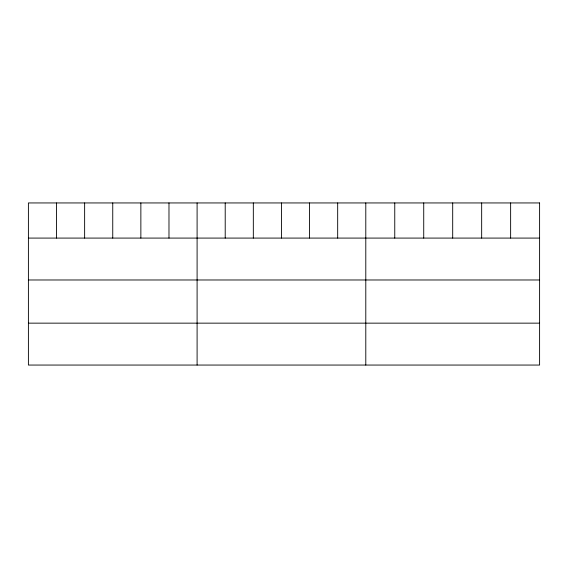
<?xml version="1.0" encoding="UTF-8"?>
<svg xmlns="http://www.w3.org/2000/svg" width="568" height="568" viewBox="0 0 568 568"><rect width="100%" height="100%" fill="white"/><g stroke="black" fill="none" stroke-linecap="round" stroke-linejoin="round"><path stroke-width="0.85" d="M28.4 238.084L539.6 238.084M28.4 279.981L539.6 279.981M28.4 323.149L539.6 323.149M510.632 202.946L510.632 238.084M481.664 202.946L481.664 238.084M452.696 202.946L452.696 238.084M423.728 202.946L423.728 238.084M394.76 202.946L394.76 238.084M365.792 202.946L365.792 365.054M337.676 202.946L337.676 238.084M309.56 202.946L309.56 238.084M281.444 202.946L281.444 238.084M253.328 202.946L253.328 238.084M225.212 202.946L225.212 238.084M197.096 202.946L197.096 365.054M168.98 202.946L168.98 238.084M140.864 202.946L140.864 238.084M112.748 202.946L112.748 238.084M84.632 202.946L84.632 238.084M56.516 202.946L56.516 238.084M539.6 202.946L28.4 202.946L28.4 365.054L539.6 365.054L539.6 202.946"/></g></svg>
